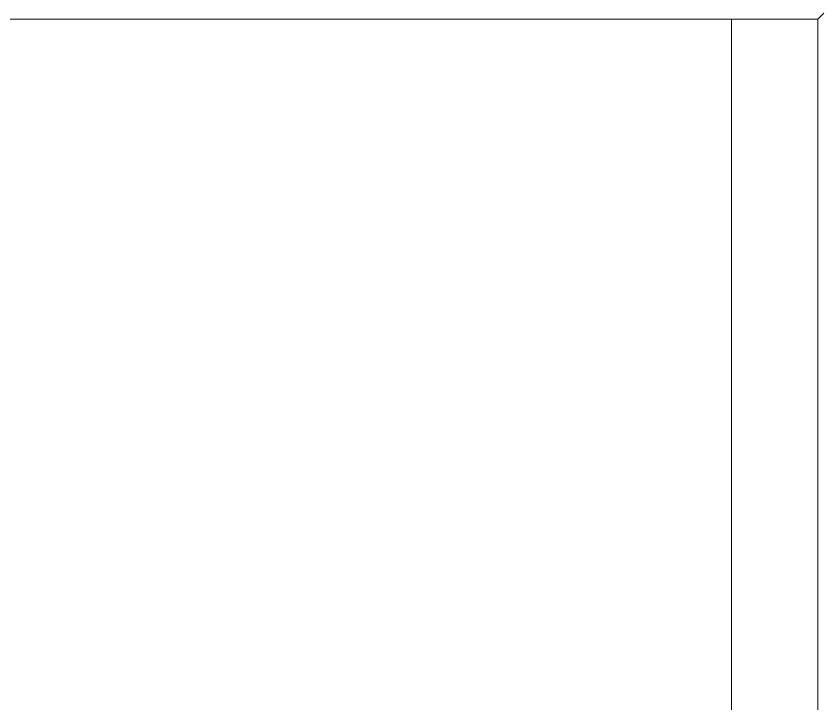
# Model space of a CAD drawing. Header units: centimetres. Extents: x -12.5 to 12.5, y -6.1 to 6.1.
# Drawn here: x -6.5915 to -6.1284, y -0.2603 to 0.134 of the extents above; entities that cross this region are included whole.
import ezdxf

# ---------------------------------------------------------------- set-up
doc = ezdxf.new("R2010")
doc.units = ezdxf.units.CM
doc.header["$MEASUREMENT"] = 0
doc.layers.add('Camada 1', color=7, linetype='Continuous')

msp = doc.modelspace()

# ---------------------------------------------------------------- linework, layer by layer
at = {"layer": 'Camada 1', "lineweight": 9}
for points in [[(-6.13189, 0.13222), (-6.13189, 0.13222), (-6.12837, 0.13574), (-6.12837, 0.13574)], [(-6.9327, 0.13222), (-6.9327, 0.13222), (-6.18128, 0.13222), (-6.18128, 0.13222)], [(-6.18128, -2.05501), (-6.18128, -2.05501), (-6.18128, 0.13222), (-6.18128, 0.13222)], [(-6.13189, 0.13222), (-6.13189, 0.13222), (-6.13189, -2.05501), (-6.13189, -2.05501)]]:
    msp.add_open_spline(points, degree=3, dxfattribs=at)
msp.add_open_spline([(-6.18128, 0.13222), (-6.18128, 0.13222), (-6.17423, 0.13222), (-6.17423, 0.13222), (-6.17423, 0.13222), (-6.16364, 0.13222), (-6.16364, 0.13222), (-6.16364, 0.13222), (-6.15659, 0.13222), (-6.15659, 0.13222), (-6.15659, 0.13222), (-6.146, 0.13222), (-6.146, 0.13222), (-6.146, 0.13222), (-6.14248, 0.13222), (-6.14248, 0.13222), (-6.14248, 0.13222), (-6.13542, 0.13222), (-6.13542, 0.13222), (-6.13542, 0.13222), (-6.13189, 0.13222), (-6.13189, 0.13222)], degree=3, knots=[0, 0, 0, 0, 0.142857, 0.142857, 0.142857, 0.285714, 0.285714, 0.285714, 0.428571, 0.428571, 0.428571, 0.571429, 0.571429, 0.571429, 0.714286, 0.714286, 0.714286, 0.857143, 0.857143, 0.857143, 1, 1, 1, 1], dxfattribs=at)

doc.saveas('drawing.dxf')
